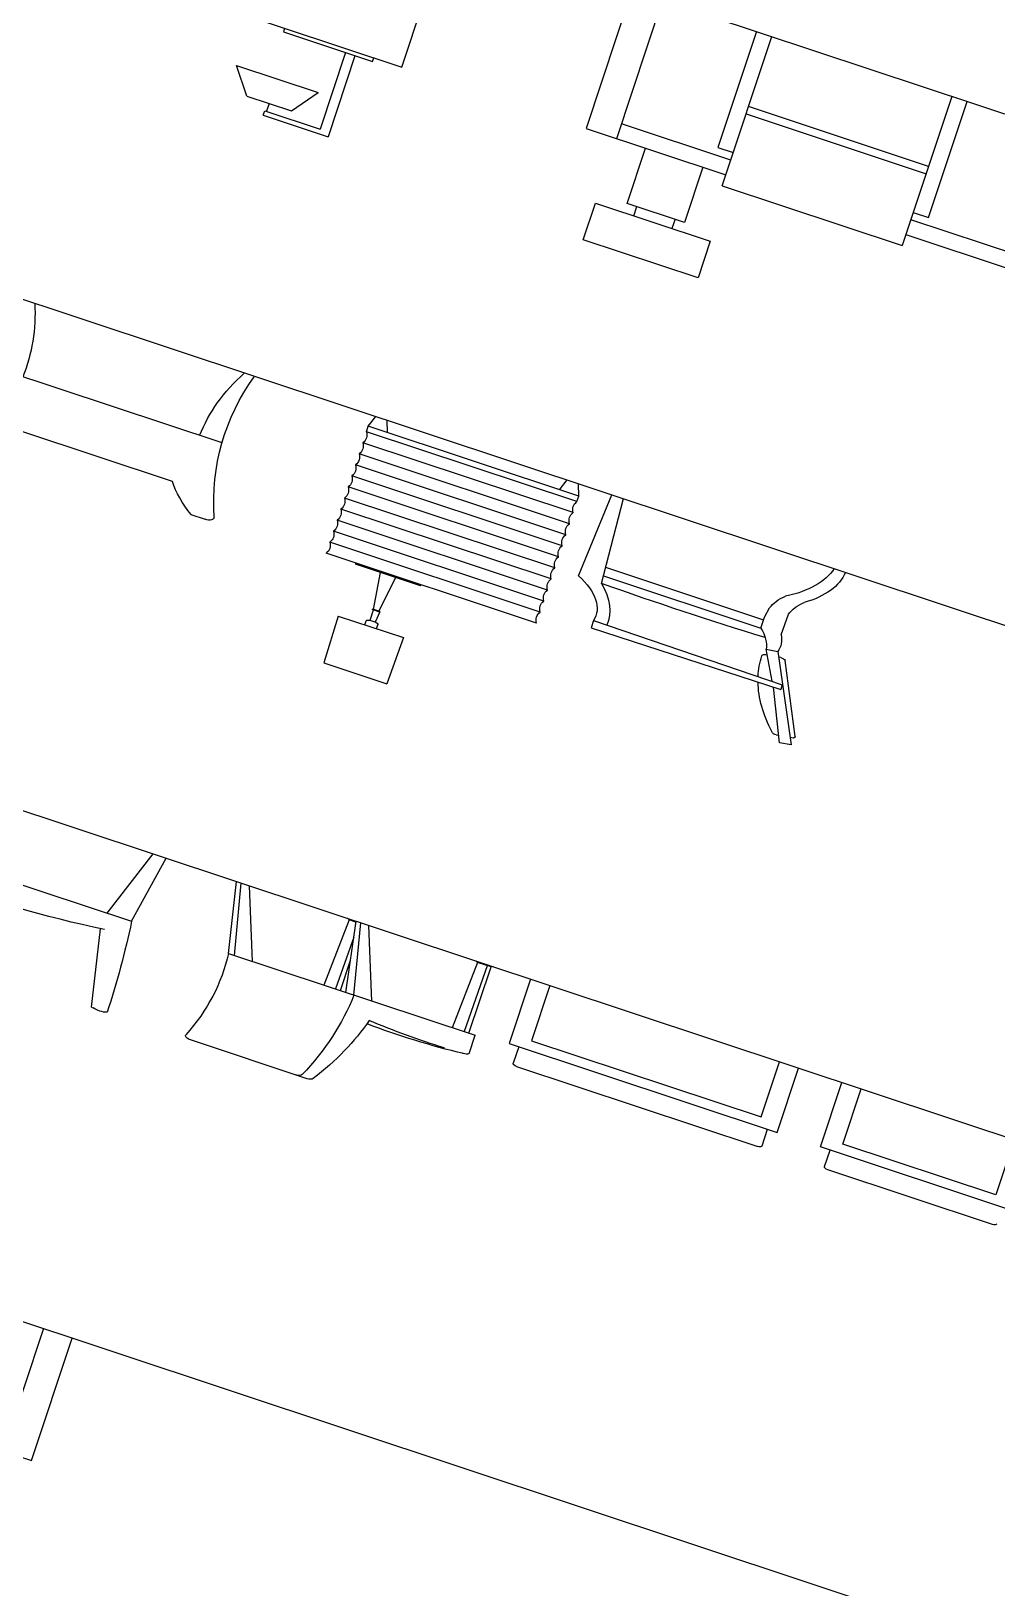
# Model space of a CAD drawing. Header units: millimetres. Extents: x -36495272392165 to 352544598049420, y -228287860276617 to 83349.
# Drawn here: x 188000250837152 to 229746954237739, y -140347878556632 to -73063833334114 of the extents above; entities that cross this region are included whole.
import ezdxf

# ---------------------------------------------------------------- set-up
doc = ezdxf.new("R2010")
doc.units = ezdxf.units.MM
doc.header["$MEASUREMENT"] = 0

# ---------------------------------------------------------------- blocks, each defined once
blk = doc.blocks.new('working_place (2)')
for p, q in [((12591.9, 7531.7), (12591.9, 8196.7)), ((12591.9, 8196.7), (12666.9, 8196.7)), ((12666.9, 8196.7), (12666.9, 7531.7)), ((46.1, 7531.7), (20372.3, 7531.7)), ((12453.8, 5881.7), (12414, 5483.6)), ((12453.8, 5881.7), (12458.7, 5881.7)), ((13017.2, 5881.7), (12712.6, 5881.7)), ((13378.5, 5494.9), (13378.5, 5396.7)), ((13500.1, 5481.7), (14130.1, 5481.7)), ((14743.1, 5481.7), (14313.1, 5481.7)), ((13490.1, 5381.7), (13490.1, 5471.7)), ((14140.1, 5471.7), (14140.1, 5381.7)), ((14303.1, 5471.7), (14303.1, 5381.7)), ((11945.9, 5396.7), (12481.6, 5396.7)), ((12418, 5396.7), (12479.7, 5031.7)), ((12481.6, 5396.7), (12513.5, 5031.7)), ((12734.7, 5396.7), (12697.2, 5031.7)), ((12750, 5396.7), (12709.5, 5031.7)), ((12796.9, 5396.7), (12730.9, 5031.7)), ((12734.7, 5396.7), (13378.5, 5396.7)), ((12991.8, 5036.7), (12983.2, 5396.7)), ((13041.2, 5396.7), (13009.3, 5031.7)), ((13016.5, 5113.5), (13013.8, 5396.7)), ((13062.2, 5396.7), (13021.6, 5031.7)), ((13026.8, 5396.7), (13026.8, 5232)), ((13109, 5396.7), (13043.1, 5031.7)), ((13327.6, 5036.7), (13319, 5396.7)), ((13353, 5036.7), (13349.6, 5396.7)), ((13362.6, 5396.7), (13362.6, 5036.7)), ((13465.1, 5031.7), (13465.1, 5381.7)), ((13465.1, 5381.7), (14165.1, 5381.7)), ((14165.1, 5381.7), (14165.1, 5031.7)), ((14278.1, 5381.7), (14278.1, 5031.7)), ((14778.1, 5381.7), (14278.1, 5381.7)), ((13515.1, 5331.7), (14115.1, 5331.7)), ((13515.1, 5031.7), (13515.1, 5331.7)), ((14115.1, 5331.7), (14115.1, 5031.7)), ((14728.1, 5331.7), (14328.1, 5331.7)), ((14328.1, 5331.7), (14328.1, 5031.7)), ((14728.1, 5031.7), (14728.1, 5331.7)), ((46.1, 5031.7), (20372.3, 5031.7)), ((12991.8, 5036.7), (12986.8, 5031.7)), ((13009.8, 5036.7), (12991.8, 5036.7)), ((13327.6, 5036.7), (13322.6, 5031.7)), ((13362.6, 5036.7), (13327.6, 5036.7)), ((13358, 5031.7), (13353, 5036.7)), ((13367.6, 5031.7), (13362.6, 5036.7)), ((12729.3, 3568.6), (12731.9, 3821.7)), ((12731.9, 3821.7), (12896.8, 3821.7)), ((12899.3, 3568.6), (12896.8, 3821.7)), ((12729.3, 3568.6), (12899.3, 3568.6)), ((12799, 3568.6), (12799, 3547.3)), ((12829.6, 3568.6), (12829.6, 3547.3)), ((12807.3, 3537.3), (12807.3, 3481.9)), ((12809, 3537.3), (12819.6, 3537.3)), ((12821.3, 3537.3), (12824.3, 3478.9)), ((12807.3, 3478.9), (12794.3, 3286.7)), ((12804.3, 3481.9), (12804.3, 3478.9)), ((12824.3, 3481.9), (12804.3, 3481.9)), ((12824.3, 3478.9), (12804.3, 3478.9)), ((12821.3, 3478.9), (12834.3, 3286.7)), ((13852.6, 3439), (13857, 3437.8)), ((13898.3, 3416.4), (13815.1, 3060.8)), ((13891.2, 3428.6), (13886.8, 3429.8)), ((12303.7, 3311.7), (12340.6, 3311.7)), ((13201.6, 3281.7), (12651.6, 3281.7)), ((12899.3, 3286.7), (12729.3, 3286.7)), ((12729.3, 3281.7), (12729.3, 3286.7)), ((12899.3, 3286.7), (12899.3, 3281.7)), ((13201.6, 3221.7), (12651.6, 3221.7)), ((13333.4, 3216.7), (13827.5, 3209.6)), ((13333.4, 3176.7), (13333.4, 3216.7)), ((13827.5, 3183.8), (13827.5, 3209.6)), ((12234.4, 3180.3), (11840.6, 3180.3)), ((13333.4, 3176.7), (13827.5, 3183.8)), ((13201.6, 3161.7), (12651.6, 3161.7)), ((13201.6, 3101.7), (12651.6, 3101.7)), ((13764.2, 3064.1), (13769, 3062.8)), ((13802.8, 3053.7), (13798, 3055)), ((13201.6, 3041.7), (12651.6, 3041.7)), ((13201.6, 2981.7), (12651.6, 2981.7)), ((13263.4, 2981.7), (13278.4, 2531.7)), ((13323.4, 2981.7), (13308.4, 2531.7)), ((13322.1, 2941.7), (13732.9, 2941.7)), ((13732.9, 2941.7), (13732.9, 2881.7)), ((13785.9, 2941.7), (13787.1, 2828.6)), ((12320.7, 2910.3), (11750.6, 2910.3)), ((13201.6, 2921.7), (12651.6, 2921.7)), ((13320.1, 2896.7), (13732.9, 2896.7)), ((13201.6, 2861.7), (12651.6, 2861.7)), ((13732.9, 2881.7), (13737.8, 2828.6)), ((13201.6, 2801.7), (12651.6, 2801.7)), ((13201.6, 2741.7), (12651.6, 2741.7)), ((13201.6, 2681.7), (12651.6, 2681.7)), ((13201.6, 2621.7), (12651.6, 2621.7)), ((12651.6, 2621.7), (12651.6, 2591.7)), ((12651.6, 2591.7), (12661.6, 2531.7)), ((13201.6, 2591.7), (12651.6, 2591.7)), ((12701.6, 2591.7), (12691.6, 2531.7)), ((13151.6, 2591.7), (13161.6, 2531.7)), ((13201.6, 2591.7), (13191.6, 2531.7)), ((13201.6, 2621.7), (13201.6, 2591.7)), ((46.1, 2531.7), (20372.3, 2531.7)), ((12161.8, 1242), (12331.3, 1242)), ((12161.8, 1242), (12161.8, 1217)), ((12331.3, 801.7), (12331.3, 1242)), ((12161.8, 1217), (12306.3, 1217)), ((12166.8, 1174), (12166.8, 1217)), ((12306.3, 801.7), (12306.3, 1217)), ((12108.7, 1174), (12060.3, 1041.2)), ((12108.7, 1174), (12224.8, 1174)), ((12224.8, 1174), (12273.2, 1041.2)), ((12060.3, 1041.2), (12273.2, 1041.2)), ((13296.8, 841.7), (13296.8, 31.7)), ((12144.3, 781.7), (12144.3, 801.7)), ((12144.3, 801.7), (12377, 801.7)), ((12377, 801.7), (12377, 781.7)), ((13011.8, 781.7), (13011.8, 31.7)), ((46.1, 31.7), (20372.3, 31.7))]:
    blk.add_line(p, q)
for points in [[(13801.3, 3183.4), (13762, 3036.7), (13791, 3028.9), (13895.5, 3463.9), (13866.5, 3471.7), (13808.4, 3209.9)], [(13111.8, 1131.7), (13111.8, 1081.7)], [(13211.8, 1081.7), (13211.8, 1131.7)], [(13236.8, 781.7), (13236.8, 1081.7), (13086.8, 1081.7), (13086.8, 781.7)], [(13296.8, 841.7), (13766.8, 841.7)], [(13766.8, 31.7), (13766.8, 841.7)], [(11965.3, 31.7), (11965.3, 81.7), (11980.3, 81.7), (11980.3, 781.7), (12450.3, 781.7), (12450.3, 81.7), (12465.3, 81.7), (12465.3, 31.7)], [(12931.8, 31.7), (12931.8, 781.7), (13296.8, 781.7)], [(13766.8, 781.7), (15131.8, 781.7)], [(13296.8, 701.7), (13011.8, 701.7)], [(14051.8, 701.7), (13766.8, 701.7)], [(13256.8, 31.7), (13256.8, 661.7), (13296.8, 661.7)], [(13766.8, 661.7), (13806.8, 661.7), (13806.8, 31.7)], [(13296.8, 451.7), (13766.8, 451.7)], [(13766.8, 411.7), (13296.8, 411.7)]]:
    blk.add_lwpolyline(points)
blk.add_lwpolyline([(13011.8, 1131.7), (13311.8, 1131.7), (13311.8, 1331.7), (13011.8, 1331.7)], close=True)
for centre, radius, start, end in [((12476.9, 5857.4), 30.3, 53.0973, 126.9027), ((2707.6, 5910.8), 9787.5, 356.98891, 359.82946), ((12712.6, 5866.7), 15, 90, 191.6367), ((12987.8, 5866.7), 15, 12.7274, 90), ((10591.9, 5325.5), 2471.3, 1.6496, 12.7274), ((13017.2, 5866.7), 15, 15.3877, 90), ((10931.9, 5188.4), 2207.8, 8.033, 17.9994), ((10849.8, 5483), 1886.9, 357.3765, 11.6367), ((12083.4, 4030.9), 1489.9, 76.7809, 94.4044), ((13199.9, 4574.5), 945.4, 79.8975, 95.1325), ((13274.3, 4499.7), 1009.4, 87.6159, 98.904), ((13107.8, 3701.3), 1822.4, 81.7676, 81.9618), ((13272.4, 4406), 1103.1, 84.9891, 85.308), ((13368.5, 5494.9), 10, 0, 88.3696), ((13500.1, 5471.7), 10, 90, 180), ((14130.1, 5471.7), 10, 0, 90), ((14313.1, 5471.7), 10, 90, 180), ((14743.1, 5471.7), 10, 0, 90), ((12809, 3547.3), 10, 180, 270), ((12819.6, 3547.3), 10, 270, 0), ((13850, 3429.3), 10, 75, 165), ((14558.4, 3076.3), 801.3, 153.6553, 170.3639), ((13888.6, 3419), 10, 345, 75), ((12713, 3011.7), 507.4, 143.7576, 160.5948), ((14559.8, 2866.9), 2239.5, 169.164, 188.5255), ((12340.6, 3291.7), 20, 349.164, 90), ((12565.6, 3251.7), 91.1, 340.7711, 19.2289), ((13287.6, 3251.7), 91.1, 160.7711, 199.2289), ((12565.6, 3191.7), 91.1, 340.7711, 19.2289), ((13287.6, 3191.7), 91.1, 160.7711, 199.2289), ((13107.8, 3147.6), 227.5, 313.1651, 7.3413), ((12996.5, 3159.7), 372.2, 331.428, 2.6886), ((14558.4, 3076.3), 801.3, 172.3589, 180), ((12565.6, 3131.7), 91.1, 340.7711, 19.2289), ((13287.6, 3131.7), 91.1, 160.7711, 199.2289), ((12565.6, 3071.7), 91.1, 340.7711, 19.2289), ((13287.6, 3071.7), 91.1, 160.7711, 199.2289), ((13766.8, 3073.7), 10, 165, 255), ((13805.4, 3063.4), 10, 255, 345), ((12565.6, 3011.7), 91.1, 340.7711, 19.2289), ((13287.6, 3011.7), 91.1, 160.7711, 199.2289), ((13531.8, 3055.2), 230.9, 330.5441, 355.389), ((13581.2, 2997.4), 212.2, 344.7768, 8.5403), ((12565.6, 2951.7), 91.1, 340.7711, 19.2289), ((13287.6, 2951.7), 91.1, 160.7711, 199.2289), ((13527.5, -1599.6), 4586.2, 87.2118, 92.5502), ((10047.1, 2854.9), 1754.3, 349.3835, 1.8095), ((13832.3, 2953), 1570.6, 181.5574, 195.4669), ((12565.6, 2891.7), 91.1, 340.7711, 19.2289), ((13287.6, 2891.7), 91.1, 160.7711, 199.2289), ((12565.6, 2831.7), 91.1, 340.7711, 19.2289), ((13287.6, 2831.7), 91.1, 160.7711, 199.2289), ((13989.8, 2867.8), 255, 188.8491, 208.5617), ((14039.1, 2867.8), 255, 188.8491, 208.5617), ((12565.6, 2771.7), 91.1, 340.7711, 19.2289), ((13287.6, 2771.7), 91.1, 160.7711, 199.2289), ((12565.6, 2711.7), 91.1, 340.7711, 19.2289), ((13287.6, 2711.7), 91.1, 160.7711, 199.2289), ((13439.9, 2476.5), 422.9, 7.4989, 39.5722), ((13491.2, 2515.4), 397.6, 2.3474, 35.4328), ((12565.6, 2651.7), 91.1, 340.7711, 19.2289), ((13287.6, 2651.7), 91.1, 160.7711, 199.2289)]:
    blk.add_arc(centre, radius, start, end)

msp = doc.modelspace()

# ---------------------------------------------------------------- block references
at = {"color": 7, "xscale": -17440635077.23526, "yscale": 8388791957.977852, "zscale": 17440635077.23526, "rotation": 161.6396296788874}
msp.add_blockref('working_place (2)', (-18538461.3, -8837506.7), dxfattribs=at)

doc.saveas('drawing.dxf')
